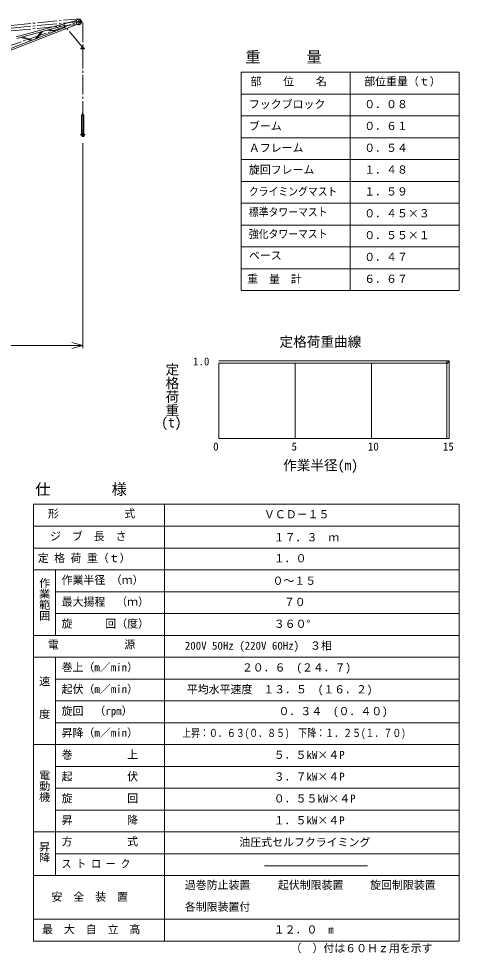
# Model space of a CAD drawing. Units: millimetres, scale not verified. Extents: x -26129 to 8851, y -24624 to 27521.
# Drawn here: x -7297 to 8851, y -24624 to 9620 of the extents above; entities that cross this region are included whole.
import ezdxf
from ezdxf.enums import TextEntityAlignment as Align

# ---------------------------------------------------------------- set-up
doc = ezdxf.new("R2010")
doc.units = ezdxf.units.MM
doc.header["$LTSCALE"] = 80
doc.linetypes.add('CHAIN2', pattern=[12, 9, -1, 1, -1])
for name, color, linetype, lineweight in [('0-4_05 寸法', 7, 'Continuous', 18), ('0-5_10 当社外形線', 3, 'Continuous', 18), ('0-6_12 当社中心線', 3, 'CHAIN2', 18)]:
    doc.layers.add(name, color=color, linetype=linetype, lineweight=lineweight)
doc.styles.add('@ＭＳ ゴシック', font='')
doc.styles.add('ＭＳ ゴシック', font='')
doc.styles.get('@ＭＳ ゴシック').set_extended_font_data('@MS Gothic')
doc.styles.get('ＭＳ ゴシック').set_extended_font_data('MS Gothic')

msp = doc.modelspace()

# ---------------------------------------------------------------- linework, layer by layer
at = {"layer": '0-4_05 寸法'}
for p, q in [((850.76, 7657.63), (850.76, -342.37)), ((850.76, 7657.63), (8850.76, 7657.63)), ((4850.76, 7657.63), (4850.76, -342.37)), ((8850.76, 7657.63), (8850.76, -342.37)), ((850.76, 6857.63), (8850.76, 6857.63)), ((850.76, 6057.63), (8850.76, 6057.63)), ((850.76, 5257.63), (8850.76, 5257.63)), ((-4951.73, 5061.62), (-4951.73, -2452.4)), ((850.76, 4457.63), (8850.76, 4457.63)), ((850.76, 3657.63), (8850.76, 3657.63)), ((850.76, 2857.63), (8850.76, 2857.63)), ((850.76, 2057.63), (8850.76, 2057.63)), ((850.76, 1257.63), (8850.76, 1257.63)), ((850.76, 457.63), (8850.76, 457.63)), ((850.76, -342.37), (8850.76, -342.37)), ((-19551.74, -2352.4), (-5351.73, -2352.4)), ((-4951.73, -2352.4), (-5351.73, -2352.4)), ((32.04, -2920.21), (8474.03, -2920.21)), ((32.04, -3004.21), (32.04, -5762.21)), ((32.04, -3004.21), (8432.03, -3004.21)), ((2832.04, -2984.61), (2832.04, -5762.21)), ((5632.04, -2984.61), (5632.04, -5762.21)), ((8390.03, -2920.21), (8390.03, -5762.21)), ((8431.7, -2990.98), (8460.21, -2956.42)), ((8474.03, -2920.21), (8474.03, -5762.21)), ((32.04, -5762.21), (8474.03, -5762.21)), ((-6749.24, -8173.68), (-6749.24, -24173.68)), ((-6749.24, -8173.68), (8850.76, -8173.68)), ((-1949.24, -8173.68), (-1949.24, -24173.68)), ((8850.76, -8173.68), (8850.76, -24173.68)), ((-6749.24, -8973.68), (8850.76, -8973.68)), ((-6749.24, -9773.68), (8850.76, -9773.68)), ((-6749.24, -10573.68), (8850.76, -10573.68)), ((-5949.24, -10573.68), (-5949.24, -12973.68)), ((-5949.24, -11373.68), (8850.76, -11373.68)), ((-5949.24, -12173.68), (8850.76, -12173.68)), ((-6749.24, -12973.68), (8850.76, -12973.68)), ((-6749.24, -13773.68), (8850.76, -13773.68)), ((-5949.24, -13773.68), (-5949.24, -21773.68)), ((-5949.24, -14573.68), (8850.76, -14573.68)), ((-5949.24, -15373.68), (8850.76, -15373.68)), ((-5949.24, -16173.68), (8850.76, -16173.68)), ((-6749.24, -16973.68), (8850.76, -16973.68)), ((-5949.24, -17773.68), (8850.76, -17773.68)), ((-5949.24, -18573.68), (8850.76, -18573.68)), ((-5949.24, -19373.68), (8850.76, -19373.68)), ((-6749.24, -20173.68), (8850.76, -20173.68)), ((-5949.24, -20973.68), (8850.76, -20973.68)), ((1713.35, -21417.03), (5484.95, -21417.03)), ((-6749.24, -21773.68), (8850.76, -21773.68)), ((-6749.24, -23373.68), (8850.76, -23373.68)), ((-6749.24, -24173.68), (8850.76, -24173.68))]:
    msp.add_line(p, q, dxfattribs=at)
msp.add_lwpolyline([(-5351.73, -2245.22), (-4951.73, -2352.4), (-5351.73, -2459.58)], dxfattribs=at)
at = {"layer": '0-5_10 当社外形線', "color": 1}
for p, q in [((-5181.19, 9552.33), (-7389.46, 8950.43)), ((-5630.26, 9367.21), (-7369.72, 8893.1)), ((-7284.79, 8646.45), (-5607.73, 9297.37)), ((-7265.08, 8589.21), (-5140.06, 9413.99)), ((-5835.93, 9208.81), (-5868.87, 9304.46)), ((-5582.32, 9240.13), (-5646.22, 9425.73)), ((-7205.21, 8936.56), (-6836.78, 8824.05)), ((-7158.88, 8950.64), (-6794.35, 8839.33)), ((-6692.35, 8875.76), (-6468.12, 9135.17)), ((-6636.96, 8898.57), (-6421.52, 9147.79)), ((-6242.51, 9199.63), (-5972.58, 9157.72)), ((-6178.28, 9216.98), (-5921.28, 9177.08))]:
    msp.add_line(p, q, dxfattribs=at)
at = {"layer": '0-5_10 当社外形線', "color": 7}
for p, q in [((-9524.9, 7776.99), (-7284.79, 8646.45)), ((-9503.01, 7720.6), (-7265.08, 8589.21))]:
    msp.add_line(p, q, dxfattribs=at)
at = {"layer": '0-5_10 当社外形線'}
for p, q in [((-4981.73, 8594.45), (-4931.73, 8594.45)), ((-4981.73, 8594.45), (-4981.73, 8538.45)), ((-4931.73, 8594.45), (-4931.73, 8538.45)), ((-4959.73, 6168.5), (-4943.74, 6168.5)), ((-4959.73, 6168.5), (-4959.73, 6099.62)), ((-4943.74, 6168.5), (-4943.74, 6099.62)), ((-4996.41, 6098.5), (-4999.24, 6095.67)), ((-4999.24, 6095.67), (-4999.24, 5538.33)), ((-4907.06, 6098.5), (-4996.41, 6098.5)), ((-4959.73, 6133.5), (-4943.74, 6133.5)), ((-4907.06, 6098.5), (-4904.23, 6095.67)), ((-4904.23, 6095.67), (-4904.23, 5538.33)), ((-4999.24, 5538.33), (-4996.41, 5535.5)), ((-4996.41, 5535.5), (-4999.24, 5532.67)), ((-4999.24, 5532.67), (-4999.24, 5459.57)), ((-4903.92, 5531.5), (-4998.72, 5531.5)), ((-4907.06, 5535.5), (-4996.41, 5535.5)), ((-4907.06, 5535.5), (-4904.23, 5538.33)), ((-4907.06, 5535.5), (-4904.23, 5532.67)), ((-4904.48, 5531.5), (-4904.23, 5531.5)), ((-4904.23, 5532.67), (-4904.23, 5459.57)), ((-4999.24, 5462.5), (-4904.23, 5462.5)), ((-4999.24, 5459.57), (-4992.16, 5452.5)), ((-4911.31, 5452.5), (-4992.16, 5452.5)), ((-4983.42, 5392.26), (-4987.01, 5392.26)), ((-4986.74, 5429.5), (-4986.74, 5392.21)), ((-4986.69, 5429.53), (-4983.29, 5429.53)), ((-4979.44, 5395.89), (-4976.85, 5423.21)), ((-4966.43, 5440.69), (-4979.19, 5435.57)), ((-4961.37, 5423.23), (-4976.68, 5423.04)), ((-4966.73, 5452.04), (-4966.73, 5443.5)), ((-4936.74, 5443.5), (-4966.73, 5443.5)), ((-4936.74, 5452.04), (-4936.74, 5443.5)), ((-4911.31, 5452.5), (-4904.23, 5459.57))]:
    msp.add_line(p, q, dxfattribs=at)
for points in [[(-5021.74, 8538.45), (-5021.74, 8519.45), (-4881.73, 8519.45)], [(-5021.74, 8538.45), (-4881.73, 8538.45), (-4881.73, 8519.45)], [(-4971.82, 5364.8), (-4972.61, 5369.17), (-4974.43, 5376.52), (-4977.51, 5383.36), (-4982.63, 5389.37), (-4986.85, 5392.35), (-4990.57, 5394.24), (-4997.57, 5396.62), (-5004.04, 5397.47), (-5008.55, 5396.25), (-5009.7, 5394.39), (-5009.78, 5393.43), (-5009.51, 5391.51), (-5008.82, 5389.38), (-5007.84, 5387.19), (-5007.2, 5385.94), (-5005.71, 5383.36), (-5003.04, 5379.32), (-5000.55, 5375.5), (-4998.58, 5371.6), (-4997.8, 5369.19), (-4997.61, 5368.29), (-4997.36, 5366.71), (-4997.19, 5365.08), (-4997.08, 5363.42), (-4997.02, 5362.45)], [(-4966.73, 5443.09), (-4966.34, 5441.15), (-4965.66, 5437.79), (-4964.92, 5434.46), (-4964.08, 5431.16), (-4963.53, 5429.26), (-4962.56, 5426.27), (-4960.61, 5421.2), (-4958.38, 5416.23), (-4955.96, 5411.33), (-4954.49, 5408.52), (-4952.16, 5404.14), (-4948.01, 5396.67), (-4943.76, 5389.27), (-4939.45, 5381.92), (-4936.95, 5377.67)], [(-4937.47, 5443.09), (-4936.97, 5441.06), (-4936.06, 5437.6), (-4934.98, 5434.23), (-4933.63, 5431.02), (-4932.69, 5429.26), (-4931.18, 5427), (-4928.07, 5423.42), (-4924.48, 5420.16), (-4920.61, 5417.13), (-4918.33, 5415.43), (-4916.24, 5413.91), (-4912.7, 5411.29), (-4909.23, 5408.64), (-4905.86, 5405.91), (-4903.96, 5404.26), (-4901.93, 5402.4), (-4898.53, 5399.04), (-4895.23, 5395.55), (-4892, 5391.99), (-4890.13, 5389.9)]]:
    msp.add_lwpolyline(points, dxfattribs=at)
msp.add_circle((-4976.76, 5429.54), 3, dxfattribs=at)
for centre, radius, start, end in [((-4939.26, 5360), 57.5, 176.00732, 31.72647), ((-4983.42, 5396.26), 4, 270, 354.5857), ((-4976.76, 5429.54), 6.5, 271.53414, 180.27139), ((-4951.74, 5364.5), 20, 176.68438, 46.46785)]:
    msp.add_arc(centre, radius, start, end, dxfattribs=at)
at = {"layer": '0-6_12 当社中心線'}
for p, q in [((-21901.74, 7983.07), (-5044.15, 9620.14)), ((-5094.26, 9386.08), (-5094.26, 9619.65)), ((-21901.74, 7870.57), (-5044.15, 9520.13)), ((-21901.74, 7758.07), (-5044.15, 9420.14)), ((-21499.02, 3854.25), (-5011.59, 9531.35)), ((-4977.77, 8595.19), (-5534.38, 9258.38)), ((-5211.12, 9502.89), (-4977.55, 9502.89)), ((-5112.25, 9520.14), (-4976.04, 9520.14)), ((-5080.5, 9462.9), (-5108.19, 9543.34)), ((-5044.15, 9452.04), (-5044.15, 9588.25)), ((-4951.73, 9485.33), (-4951.73, 8594.96)), ((-4951.73, 8518.38), (-4951.73, 6172.99)), ((-4951.73, 6172.99), (-4951.73, 5261.62)), ((-5038.9, 5364.5), (-4864.57, 5364.5))]:
    msp.add_line(p, q, dxfattribs=at)
msp.add_circle((-5094.26, 9502.89), 100, dxfattribs=at)

# ---------------------------------------------------------------- texts
at = {"layer": '0-4_05 寸法', "style": 'ＭＳ ゴシック'}
for s, height, p in [('重\u3000\u3000\u3000量', 410.6, (1008.71, 7887.14)), ('部\u3000\u3000位\u3000\u3000名', 293.3, (1193.86, 7083.78)), ('部位重量（ｔ）', 293.3, (5367.05, 7083.78)), ('フックブロック', 293.3, (1140.14, 6251.9)), ('０．０８', 293.3, (5367.05, 6252.67)), ('ブーム', 293.3, (1140.14, 5451.9)), ('０．６１', 293.3, (5367.05, 5452.67)), ('Ａフレーム', 293.3, (1140.14, 4651.9)), ('０．５４', 293.3, (5367.05, 4652.67)), ('旋回フレーム', 293.3, (1140.14, 3851.9)), ('１．４８', 293.3, (5367.05, 3852.67)), ('１．５９', 293.3, (5367.05, 3052.67)), ('０．４５×３', 293.3, (5367.05, 2252.67)), ('０．５５×１', 293.3, (5367.05, 1452.67)), ('ベース', 293.3, (1140.14, 707.15)), ('０．４７', 293.3, (5367.05, 652.67)), ('重\u3000量\u3000計', 293.3, (1077.13, -148.1)), ('６．６７', 293.3, (5367.05, -147.33)), ('定格荷重曲線', 366.6, (2260.36, -2510.93)), ('1.0', 293.3, (-907.43, -3170.26)), ('(t)', 366.6, (-2074.65, -5465.71)), ('0', 293.3, (-171.02, -6290.83)), ('5', 293.3, (2701.03, -6290.83)), ('10', 293.3, (5501.02, -6290.83)), ('15', 293.3, (8248.36, -6290.83)), ('作業半径(m)', 366.6, (2393.76, -7033.77)), ('仕\u3000\u3000\u3000\u3000様', 410.6, (-6691.88, -7947.54)), ('形\u3000\u3000\u3000\u3000\u3000\u3000式', 293.3, (-6228.42, -8747.54)), ('ＶＣＤ－１５', 293.3, (1691.44, -8774.68)), ('ジ\u3000ブ\u3000長\u3000さ', 293.3, (-6149.25, -9579.41)), ('１７．３\u3000ｍ', 293.3, (2050.76, -9618.6)), ('定 格 荷 重（ｔ）', 293.3, (-6596.8, -10379.41)), ('１．０', 293.3, (2051.59, -10388.29)), ('作業半径 （ｍ）', 293.3, (-5722.87, -11179.41)), ('０～１５', 293.3, (2005.52, -11210.46)), ('最大揚程\u3000（ｍ）', 293.3, (-5722.87, -11979.41)), ('７０', 293.3, (2421.21, -11988.29)), ('旋\u3000\u3000\u3000回（度）', 293.3, (-5722.87, -12779.41)), ('３６０°', 293.3, (2050.76, -12788.29)), ('電\u3000\u3000\u3000\u3000\u3000\u3000源', 293.3, (-6228.42, -13547.54)), ('200V 50Hz (220V 60Hz)\u3000３相', 293.3, (-1209.69, -13588.29)), ('巻上（m／min）', 293.3, (-5722.87, -14379.41)), ('２０．６\u3000(２４．７)', 293.3, (881.78, -14388.29)), ('起伏（m／min）', 293.3, (-5722.87, -15179.41)), ('平均水平速度\u3000１３．５\u3000(１６．２)', 293.3, (-1134.53, -15188.29)), ('旋回\u3000（rpm）', 293.3, (-5722.87, -15979.41)), ('０．３４\u3000(０．４０)', 293.3, (2225.1, -15988.29)), ('昇降（m／min）', 293.3, (-5722.87, -16779.41)), ('巻\u3000\u3000\u3000\u3000\u3000上', 293.3, (-5722.87, -17579.41)), ('５．５kW×４P', 293.3, (2050.76, -17588.29)), ('起\u3000\u3000\u3000\u3000\u3000伏', 293.3, (-5722.87, -18379.41)), ('３．７kW×４P', 293.3, (2050.76, -18388.29)), ('旋\u3000\u3000\u3000\u3000\u3000回', 293.3, (-5722.87, -19179.41)), ('０．５５kW×４P', 293.3, (2050.76, -19188.29)), ('昇\u3000\u3000\u3000\u3000\u3000降', 293.3, (-5722.87, -19979.41)), ('１．５kW×４P', 293.3, (2050.76, -19988.29)), ('方\u3000\u3000\u3000\u3000\u3000式', 293.3, (-5722.87, -20760.49)), ('油圧式セルフクライミング', 293.3, (790.31, -20788.07)), ('過巻防止装置', 293.3, (-1209.69, -22355.1)), ('起伏制限装置', 293.3, (2201.81, -22355.1)), ('旋回制限装置', 293.3, (5583.89, -22355.1)), ('安\u3000全\u3000装\u3000置', 293.3, (-6094.15, -22791.56)), ('各制限装置付', 293.3, (-1209.69, -23155.1)), ('最\u3000大\u3000自\u3000立\u3000高', 293.3, (-6439.01, -23979.41)), ('１２．０\u3000m', 293.3, (2050.76, -23988.29)), ('（\u3000）付は６０Ｈｚ用を示す', 293.3, (2668.53, -24673.68))]:
    msp.add_text(s, height=height, dxfattribs=at).set_placement(p, align=Align.BOTTOM_LEFT)
for s, width, p in [('クライミングマスト', 0.9, (1140.14, 3051.9)), ('標準タワーマスト', 0.9, (1140.14, 2296.98)), ('強化タワーマスト', 0.9, (1140.14, 1496.98)), ('上昇：０．６３(０．８５)\u3000下降：１．２５(１．７０)', 0.8, (-1309.69, -16788.29)), ('ス ト ロ ー ク', 0.9, (-5722.87, -21579.41))]:
    msp.add_text(s, height=293.3, dxfattribs=dict(at, width=width)).set_placement(p, align=Align.BOTTOM_LEFT)
at = {"layer": '0-4_05 寸法', "style": '@ＭＳ ゴシック'}
for s, height, p in [('定格荷重', 366.6, (-1963.37, -2975.77)), ('作業範囲', 293.3, (-6589.14, -10850.87)), ('速\u3000\u3000度', 293.3, (-6589.14, -14450.34)), ('電動機', 293.3, (-6589.14, -17893.3)), ('昇降', 293.3, (-6589.14, -20510.63))]:
    msp.add_text(s, height=height, rotation=270, dxfattribs=at).set_placement(p, align=Align.BOTTOM_LEFT)

doc.saveas('drawing.dxf')
